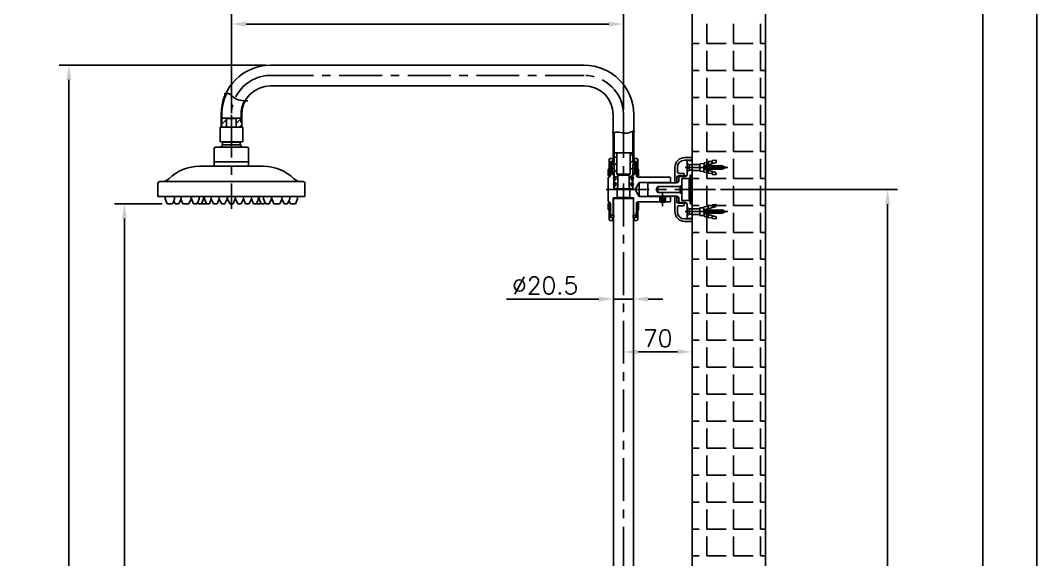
# Model space of a CAD drawing. Extents: x 39521 to 39941, y -9225 to -8631.
# Drawn here: x 39733.7 to 39941.1, y -8942 to -8832 of the extents above; entities that cross this region are included whole.
import ezdxf

# ---------------------------------------------------------------- set-up
doc = ezdxf.new("R2010")
doc.units = 0
doc.header["$LTSCALE"] = 7
doc.header["$MEASUREMENT"] = 0
doc.linetypes.add('CENTER', pattern=[2, 1.25, -0.25, 0.25, -0.25])
doc.layers.get('0').update_dxf_attribs({"color": 2, "linetype": 'CONTINUOUS'})
for name, color, linetype in [('00_COMPONENTS', 7, 'CONTINUOUS'), ('CL', 1, 'CENTER'), ('D', 2, 'CONTINUOUS'), ('DIM', 2, 'CONTINUOUS'), ('DWG', 7, 'CONTINUOUS'), ('HT', 3, 'CONTINUOUS')]:
    doc.layers.add(name, color=color, linetype=linetype)
doc.styles.add('GHS', font='ROMANS.shx', dxfattribs={"bigfont": 'GHS.shx'})

msp = doc.modelspace()

# ---------------------------------------------------------------- hatches: boundary and pattern name
h = msp.add_hatch()
h.set_pattern_fill('ANSI31', color=256, scale=2, angle=90, style=0)
h.set_pattern_definition([(135, (40851.21674, -8266.23343), (-0.176776695, -0.176776695), [])])
h.paths.add_polyline_path([(39854.58, -8861.02), (39854.58, -8860.82), (39854.2, -8860.82), (39854.2, -8861.02)])
h.paths.add_polyline_path([(39859.36, -8861.02), (39859.36, -8860.82), (39858.98, -8860.82), (39858.98, -8861.02)])

# ---------------------------------------------------------------- linework, layer by layer
at = {"color": 4}
msp.add_line((39930.1, -9211.28), (39930.1, -8662.28), dxfattribs=at)
for p, q in [((39858.16, -8859.73), (39858.69, -8859.2)), ((39854.9, -8861.71), (39854.55, -8861.36)), ((39854.87, -8860.19), (39855.4, -8859.66)), ((39854.9, -8861.57), (39855.4, -8861.07)), ((39858.16, -8861.14), (39858.69, -8860.61)), ((39859.1, -8861.67), (39858.79, -8861.36)), ((39859.35, -8861.36), (39859.38, -8861.34)), ((39854.12, -8861.95), (39854.12, -8863.72)), ((39854.9, -8862.42), (39854.49, -8862.01)), ((39854.9, -8863.13), (39854.49, -8862.72)), ((39854.9, -8862.99), (39855.4, -8862.49)), ((39857.94, -8864.19), (39858.66, -8863.47)), ((39858.16, -8862.56), (39858.66, -8862.06)), ((39859.07, -8862.35), (39858.66, -8861.94)), ((39859.07, -8863.05), (39858.66, -8862.64)), ((39859.44, -8861.95), (39859.44, -8863.72)), ((39859.44, -8862.25), (39859.44, -8863.1)), ((39854.12, -8863.72), (39853.95, -8863.92)), ((39855.22, -8864.08), (39855.62, -8863.68)), ((39855.22, -8865.5), (39855.62, -8865.1)), ((39857.94, -8865.6), (39858.34, -8865.2)), ((39858.37, -8865.17), (39858.66, -8864.88)), ((39859.44, -8863.72), (39859.6, -8863.92)), ((39854.12, -8869.32), (39853.95, -8869.13)), ((39854.12, -8871.1), (39854.12, -8869.32)), ((39859.44, -8869.32), (39859.6, -8869.13)), ((39859.44, -8871.1), (39859.44, -8869.32)), ((39864.18, -8867.92), (39864.18, -8868.92)), ((39865.38, -8867.92), (39865.38, -8868.92))]:
    msp.add_line(p, q)
at = {"color": 7, "linetype": 'Continuous'}
for p, q in [((39859.58, -8860.22), (39858.88, -8860.22)), ((39859.58, -8860.22), (39858.88, -8860.22)), ((39859.44, -8860.82), (39858.88, -8860.82)), ((39859.44, -8863.21), (39859.44, -8860.82)), ((39859.58, -8860.22), (39859.73, -8860.37)), ((39859.73, -8860.37), (39859.73, -8862.22)), ((39854.18, -8861.62), (39853.98, -8861.62)), ((39859.37, -8861.62), (39859.58, -8861.62)), ((39859.73, -8862.22), (39859.88, -8862.48)), ((39859.88, -8862.48), (39859.88, -8863.66)), ((39859.82, -8863.72), (39859.58, -8863.72)), ((39859.82, -8863.72), (39859.88, -8863.66)), ((39853.74, -8869.32), (39853.68, -8869.38)), ((39853.68, -8870.56), (39853.68, -8869.38)), ((39853.74, -8869.32), (39853.98, -8869.32)), ((39854.12, -8869.52), (39854.12, -8872.22)), ((39854.73, -8868.32), (39854.73, -8928.01)), ((39858.83, -8868.32), (39858.83, -8940.06)), ((39859.44, -8869.52), (39859.44, -8872.22)), ((39859.82, -8869.32), (39859.58, -8869.32)), ((39859.82, -8869.32), (39859.88, -8869.38)), ((39859.88, -8870.56), (39859.88, -8869.38)), ((39853.83, -8870.82), (39853.68, -8870.56)), ((39853.83, -8872.67), (39853.83, -8870.82)), ((39854.16, -8871.42), (39853.98, -8871.42)), ((39859.4, -8871.42), (39859.58, -8871.42)), ((39859.73, -8870.82), (39859.88, -8870.56)), ((39859.73, -8872.67), (39859.73, -8870.82)), ((39853.98, -8872.82), (39853.83, -8872.67)), ((39853.98, -8872.82), (39854.73, -8872.82)), ((39853.98, -8872.82), (39854.73, -8872.82)), ((39854.12, -8872.22), (39854.8, -8872.22)), ((39859.44, -8872.22), (39858.83, -8872.22)), ((39859.58, -8872.82), (39858.83, -8872.82)), ((39859.58, -8872.82), (39858.83, -8872.82)), ((39859.58, -8872.82), (39859.73, -8872.67)), ((39854.73, -8928.01), (39854.73, -9036.12)), ((39858.83, -8940.06), (39858.83, -9036.12))]:
    msp.add_line(p, q, dxfattribs=at)
at = {"color": 2, "linetype": 'Continuous'}
for p, q in [((39853.98, -8863.29), (39853.98, -8861.62)), ((39859.58, -8863.29), (39859.58, -8861.62)), ((39853.98, -8869.75), (39853.98, -8871.42)), ((39859.58, -8869.75), (39859.58, -8871.42))]:
    msp.add_line(p, q, dxfattribs=at)
at = {"layer": '00_COMPONENTS', "color": 7, "linetype": 'Continuous'}
msp.add_line((39858.83, -8868.32), (39854.73, -8868.32), dxfattribs=at)
at = {"layer": 'CL'}
for p, q in [((39784.78, -8843.26), (39848.78, -8843.26)), ((39776.78, -8851.26), (39776.78, -8870.45)), ((39856.78, -8851.28), (39856.78, -9051.84)), ((39869.38, -8862.02), (39878.08, -8862.02)), ((39853.28, -8866.52), (39875.58, -8866.52)), ((39869.38, -8871.02), (39878.08, -8871.02))]:
    msp.add_line(p, q, dxfattribs=at)
at = {"layer": 'CL', "ltscale": 0.5}
msp.add_line((39864.78, -8867.1), (39864.78, -8869.9), dxfattribs=at)
at = {"layer": 'CL'}
for centre, start, end in [((39784.78, -8851.26), 90, 180), ((39848.78, -8851.26), 0, 90)]:
    msp.add_arc(centre, 8, start, end, dxfattribs=at)
at = {"layer": 'D'}
for p, q in [((39776.78, -8850.26), (39776.78, -8830.77)), ((39856.78, -8850.28), (39856.78, -8830.77)), ((39853.78, -8832.77), (39779.78, -8832.77)), ((39783.78, -8841.16), (39741.61, -8841.16)), ((39743.61, -8844.16), (39743.61, -9168.54)), ((39872.38, -8861.41), (39870.78, -8861.41)), ((39872.38, -8861.25), (39873.22, -8861.21)), ((39872.38, -8861.41), (39872.38, -8861.25)), ((39872.38, -8861.41), (39872.38, -8862.61)), ((39875.51, -8861.06), (39873.21, -8861.67)), ((39873.22, -8861.21), (39873.21, -8862.02)), ((39873.22, -8861.05), (39874.05, -8861)), ((39873.22, -8861.21), (39873.22, -8861.05)), ((39874.05, -8860.83), (39874.89, -8860.78)), ((39874.05, -8861), (39874.05, -8860.83)), ((39874.05, -8861), (39874.05, -8861.44)), ((39874.89, -8860.6), (39875.62, -8860.56)), ((39874.89, -8860.78), (39874.89, -8860.6)), ((39874.89, -8860.78), (39874.89, -8861.22)), ((39875.73, -8860.66), (39875.73, -8860.77)), ((39872.38, -8862.61), (39870.78, -8862.61)), ((39872.38, -8862.61), (39872.37, -8862.77)), ((39872.37, -8862.77), (39873.21, -8862.82)), ((39873.18, -8861.7), (39873.49, -8862.47)), ((39873.21, -8861.7), (39876.91, -8861.7)), ((39873.21, -8862.82), (39873.21, -8862.02)), ((39873.21, -8862.34), (39876.91, -8862.34)), ((39875.5, -8862.99), (39873.21, -8862.36)), ((39873.21, -8862.82), (39873.21, -8862.99)), ((39873.21, -8862.99), (39874.05, -8863.03)), ((39873.49, -8861.57), (39873.85, -8862.47)), ((39873.85, -8861.57), (39874.22, -8862.47)), ((39874.05, -8863.03), (39874.05, -8862.59)), ((39874.05, -8863.03), (39874.05, -8863.21)), ((39874.05, -8863.21), (39874.89, -8863.26)), ((39874.22, -8861.57), (39874.58, -8862.47)), ((39874.58, -8861.57), (39874.94, -8862.47)), ((39874.89, -8863.26), (39874.89, -8862.82)), ((39874.89, -8863.26), (39874.89, -8863.44)), ((39874.89, -8863.44), (39875.62, -8863.48)), ((39874.94, -8861.57), (39875.3, -8862.47)), ((39875.3, -8861.57), (39875.66, -8862.47)), ((39875.66, -8861.57), (39876.03, -8862.47)), ((39875.72, -8863.38), (39875.72, -8863.28)), ((39876.03, -8861.57), (39876.39, -8862.47)), ((39876.39, -8861.57), (39876.75, -8862.47)), ((39876.75, -8861.57), (39877.11, -8862.47)), ((39877.68, -8862.02), (39876.91, -8861.7)), ((39877.68, -8862.02), (39876.91, -8862.34)), ((39867.68, -8863.86), (39868.08, -8863.72)), ((39868.08, -8863.72), (39869.12, -8863.72)), ((39869.38, -8863.86), (39869.62, -8863.72)), ((39876.58, -8866.52), (39912.69, -8866.52)), ((39762.68, -8869.45), (39752.95, -8869.45)), ((39864.6, -8868.4), (39864.43, -8869.1)), ((39864.43, -8868.4), (39864.6, -8869.1)), ((39864.6, -8868.4), (39864.78, -8868.75)), ((39864.6, -8869.1), (39864.78, -8868.75)), ((39864.95, -8868.4), (39864.78, -8868.75)), ((39864.95, -8869.1), (39864.78, -8868.75)), ((39865.12, -8868.4), (39864.95, -8869.1)), ((39864.95, -8868.4), (39865.12, -8869.1)), ((39867.68, -8869.18), (39868.08, -8869.32)), ((39868.08, -8869.32), (39869.12, -8869.32)), ((39869.38, -8869.18), (39869.62, -8869.33)), ((39874.05, -8869.84), (39874.89, -8869.79)), ((39874.05, -8870.01), (39874.05, -8869.84)), ((39874.89, -8869.61), (39875.62, -8869.57)), ((39874.89, -8869.79), (39874.89, -8869.61)), ((39874.89, -8869.79), (39874.89, -8870.23)), ((39875.72, -8869.67), (39875.72, -8869.77)), ((39910.69, -8869.52), (39910.69, -9083.52)), ((39872.38, -8870.43), (39870.78, -8870.43)), ((39872.38, -8871.63), (39870.78, -8871.63)), ((39872.37, -8870.27), (39873.21, -8870.22)), ((39872.38, -8870.43), (39872.37, -8870.27)), ((39872.38, -8871.63), (39872.38, -8870.43)), ((39872.38, -8871.63), (39872.38, -8871.79)), ((39872.38, -8871.79), (39873.22, -8871.84)), ((39873.18, -8871.35), (39873.49, -8870.58)), ((39873.21, -8870.06), (39874.05, -8870.01)), ((39875.5, -8870.06), (39873.21, -8870.68)), ((39873.21, -8870.22), (39873.21, -8870.06)), ((39873.21, -8870.22), (39873.21, -8871.03)), ((39873.21, -8870.71), (39876.91, -8870.7)), ((39873.22, -8871.84), (39873.21, -8871.03)), ((39873.21, -8871.35), (39876.91, -8871.34)), ((39875.51, -8871.99), (39873.21, -8871.38)), ((39873.22, -8871.84), (39873.22, -8872)), ((39873.49, -8871.48), (39873.85, -8870.58)), ((39873.85, -8871.48), (39874.22, -8870.58)), ((39874.05, -8870.01), (39874.05, -8870.45)), ((39874.05, -8872.04), (39874.05, -8871.6)), ((39874.22, -8871.48), (39874.58, -8870.58)), ((39874.58, -8871.48), (39874.94, -8870.58)), ((39874.89, -8872.26), (39874.89, -8871.83)), ((39874.94, -8871.48), (39875.3, -8870.57)), ((39875.3, -8871.47), (39875.66, -8870.57)), ((39875.66, -8871.47), (39876.03, -8870.57)), ((39876.03, -8871.47), (39876.39, -8870.57)), ((39876.39, -8871.47), (39876.75, -8870.57)), ((39876.75, -8871.47), (39877.11, -8870.57)), ((39877.68, -8871.02), (39876.91, -8870.7)), ((39877.68, -8871.02), (39876.91, -8871.34)), ((39754.95, -8872.45), (39754.95, -9168.54)), ((39873.22, -8872), (39874.05, -8872.04)), ((39874.05, -8872.04), (39874.05, -8872.22)), ((39874.05, -8872.22), (39874.89, -8872.26)), ((39874.89, -8872.26), (39874.89, -8872.44)), ((39874.89, -8872.44), (39875.62, -8872.48)), ((39875.73, -8872.38), (39875.73, -8872.28)), ((39854.73, -8889.2), (39854.73, -8887.85)), ((39858.83, -8889.04), (39858.83, -8887.85)), ((39851.73, -8888.85), (39832.89, -8888.85)), ((39858.83, -8888.85), (39854.73, -8888.85)), ((39861.83, -8888.85), (39864.83, -8888.85)), ((39870.78, -8898.88), (39870.78, -8898.63)), ((39859.78, -8899.63), (39867.78, -8899.63))]:
    msp.add_line(p, q, dxfattribs=at)
at = {"layer": 'D', "color": 2}
for p, q in [((39853.98, -8861.62), (39854.12, -8861.32)), ((39859.58, -8861.62), (39859.44, -8861.32)), ((39853.98, -8871.42), (39854.12, -8871.72)), ((39859.58, -8871.42), (39859.44, -8871.72))]:
    msp.add_line(p, q, dxfattribs=at)
at = {"layer": 'D', "color": 0}
for p, q in [((39854.6, -8860.82), (39854.6, -8860.22)), ((39858.96, -8860.82), (39858.96, -8860.22)), ((39859.98, -8865.12), (39859.98, -8867.54)), ((39859.98, -8867.92), (39859.98, -8865.5)), ((39866.38, -8864.22), (39866.38, -8865.14)), ((39866.38, -8867.9), (39866.38, -8868.82)), ((39854.6, -8872.22), (39854.6, -8872.82)), ((39858.96, -8872.22), (39858.96, -8872.82))]:
    msp.add_line(p, q, dxfattribs=at)
at = {"layer": 'D', "ltscale": 3}
for p, q in [((39868.14, -8863.86), (39869.38, -8863.86)), ((39868.14, -8869.18), (39869.38, -8869.18))]:
    msp.add_line(p, q, dxfattribs=at)
at = {"layer": 'D'}
msp.add_lwpolyline([(39521.1, -8631.28), (39941.1, -8631.28), (39941.1, -9225.28), (39521.1, -9225.28)], close=True, dxfattribs=at)
for centre, radius, start, end in [((39875.43, -8860.77), 0.3, 284.9971, 359.8767), ((39875.63, -8860.66), 0.1, 359.8767, 93.1016), ((39875.42, -8863.28), 0.3, 359.8767, 74.7563), ((39875.62, -8863.38), 0.1, 266.6517, 359.8767), ((39875.42, -8869.77), 0.3, 285.2437, 0.1233), ((39875.62, -8869.67), 0.1, 0.1233, 93.3483), ((39875.43, -8872.28), 0.3, 0.1233, 75.0029), ((39875.63, -8872.38), 0.1, 266.8984, 0.1233)]:
    msp.add_arc(centre, radius, start, end, dxfattribs=at)
at = {"layer": 'D', "color": 0}
msp.add_arc((39866.18, -8868.82), 0.2, 270, 0, dxfattribs=at)
at = {"layer": 'D'}
for points in [[(39779.78, -8832.27), (39779.78, -8833.27), (39776.78, -8832.77)], [(39853.78, -8832.27), (39853.78, -8833.27), (39856.78, -8832.77)], [(39743.11, -8844.16), (39744.11, -8844.16), (39743.61, -8841.16)], [(39910.19, -8869.52), (39911.19, -8869.52), (39910.69, -8866.52)], [(39754.45, -8872.45), (39755.45, -8872.45), (39754.95, -8869.45)], [(39851.73, -8888.35), (39851.73, -8889.35), (39854.73, -8888.85)], [(39861.83, -8888.35), (39861.83, -8889.35), (39858.83, -8888.85)], [(39859.78, -8899.13), (39859.78, -8900.13), (39856.78, -8899.63)], [(39867.78, -8899.13), (39867.78, -8900.13), (39870.78, -8899.63)]]:
    msp.add_solid(points, dxfattribs=at)
at = {"layer": 'DIM', "color": 6, "lineweight": -3, "ltscale": 2}
msp.add_line((39859.57, -8861.62), (39859.57, -8861.62), dxfattribs=at)
at = {"layer": 'DIM', "lineweight": -3, "ltscale": 2}
for p, q in [((39859.57, -8861.62), (39859.57, -8861.62)), ((39853.99, -8871.42), (39853.98, -8871.43)), ((39859.57, -8871.42), (39859.57, -8871.43))]:
    msp.add_line(p, q, dxfattribs=at)
at = {"layer": 'DWG', "ltscale": 10}
for p, q in [((39784.78, -8841.16), (39848.78, -8841.16)), ((39784.78, -8845.36), (39848.78, -8845.36)), ((39774.68, -8852.76), (39774.68, -8851.26)), ((39774.83, -8852.76), (39774.68, -8852.76)), ((39774.68, -8852.76), (39774.68, -8853.78)), ((39774.82, -8852.76), (39774.82, -8851.26)), ((39774.83, -8851.96), (39774.83, -8852.76)), ((39778.73, -8851.96), (39774.83, -8851.96)), ((39775.68, -8851.96), (39775.78, -8852.06)), ((39775.78, -8852.06), (39777.78, -8852.06)), ((39775.78, -8852.06), (39775.78, -8853.78)), ((39777.88, -8851.96), (39777.78, -8852.06)), ((39777.78, -8852.06), (39777.78, -8853.78)), ((39778.73, -8851.96), (39778.73, -8852.76)), ((39778.73, -8852.76), (39778.88, -8852.76)), ((39778.74, -8851.26), (39778.74, -8852.76)), ((39778.88, -8851.26), (39778.88, -8852.76)), ((39778.88, -8852.76), (39778.88, -8853.78)), ((39854.68, -8851.27), (39854.68, -8861.02)), ((39858.88, -8851.28), (39858.88, -8861.02)), ((39776.78, -8853.78), (39774.47, -8853.78)), ((39774.47, -8856.77), (39774.47, -8853.78)), ((39776.78, -8853.78), (39774.48, -8853.78)), ((39774.91, -8853.76), (39774.68, -8853.76)), ((39774.91, -8853.78), (39776.78, -8853.78)), ((39779.09, -8853.78), (39776.78, -8853.78)), ((39776.78, -8853.78), (39779.08, -8853.78)), ((39778.65, -8853.76), (39778.88, -8853.76)), ((39779.09, -8856.77), (39779.09, -8853.78)), ((39854.86, -8854.88), (39854.86, -8861.02)), ((39858.7, -8854.66), (39858.7, -8861.02)), ((39774.47, -8856.77), (39776.78, -8856.77)), ((39774.97, -8856.88), (39774.47, -8856.77)), ((39774.97, -8856.88), (39776.78, -8856.88)), ((39774.97, -8857.39), (39774.97, -8856.88)), ((39774.97, -8857.39), (39776.78, -8857.39)), ((39779.09, -8856.77), (39776.78, -8856.77)), ((39778.59, -8856.88), (39776.78, -8856.88)), ((39778.59, -8857.39), (39776.78, -8857.39)), ((39778.59, -8856.88), (39779.09, -8856.77)), ((39778.59, -8857.39), (39778.59, -8856.88)), ((39773.28, -8858.15), (39773.28, -8861.79)), ((39779.98, -8857.85), (39773.58, -8857.85)), ((39780.28, -8858.15), (39780.28, -8861.79)), ((39854.87, -8859.02), (39858.69, -8859.02)), ((39854.87, -8859.02), (39854.87, -8861.02)), ((39858.69, -8859.02), (39858.69, -8861.02)), ((39773.28, -8860.85), (39780.28, -8860.85)), ((39854.18, -8861.02), (39854.87, -8861.02)), ((39859.38, -8861.02), (39858.69, -8861.02)), ((39858.98, -8861.02), (39858.98, -8860.82)), ((39859.36, -8861.02), (39859.36, -8860.82)), ((39783.27, -8861.79), (39770.28, -8861.79)), ((39761.78, -8865.29), (39761.78, -8867.95)), ((39791.38, -8864.89), (39762.18, -8864.89)), ((39791.78, -8865.29), (39791.78, -8867.95)), ((39761.78, -8867.95), (39791.78, -8867.95)), ((39763.28, -8867.95), (39763.28, -8868.45)), ((39763.28, -8868.45), (39763.68, -8869.45)), ((39764.75, -8869.45), (39763.68, -8869.45)), ((39765.04, -8868.8), (39764.75, -8869.45)), ((39765.19, -8868.45), (39765.04, -8868.8)), ((39765.04, -8868.8), (39765.34, -8869.45)), ((39765.19, -8867.95), (39765.19, -8868.45)), ((39766.04, -8869.45), (39765.34, -8869.45)), ((39766.5, -8868.45), (39766.04, -8869.45)), ((39766.49, -8868.48), (39766.88, -8869.45)), ((39766.5, -8867.95), (39766.5, -8868.45)), ((39768.1, -8869.45), (39766.88, -8869.45)), ((39768.55, -8868.45), (39768.1, -8869.45)), ((39768.55, -8867.95), (39768.55, -8868.45)), ((39768.63, -8867.95), (39768.63, -8868.45)), ((39768.63, -8868.45), (39769.08, -8869.45)), ((39769.76, -8869.45), (39769.08, -8869.45)), ((39769.93, -8869.09), (39769.76, -8869.45)), ((39770.22, -8868.45), (39769.93, -8869.09)), ((39769.93, -8869.09), (39770.08, -8869.45)), ((39770.68, -8869.45), (39770.08, -8869.45)), ((39770.22, -8867.95), (39770.22, -8868.45)), ((39771.08, -8868.45), (39770.68, -8869.45)), ((39770.77, -8869.21), (39770.89, -8869.45)), ((39771.58, -8869.45), (39770.89, -8869.45)), ((39771.08, -8867.95), (39771.08, -8868.45)), ((39771.28, -8867.95), (39771.28, -8868.45)), ((39771.28, -8868.45), (39771.68, -8869.45)), ((39771.63, -8869.34), (39771.58, -8869.45)), ((39772.28, -8869.45), (39771.68, -8869.45)), ((39772.68, -8868.45), (39772.28, -8869.45)), ((39772.68, -8867.95), (39772.68, -8868.45)), ((39772.68, -8867.95), (39772.68, -8868.45)), ((39772.68, -8868.45), (39773.13, -8869.45)), ((39773.88, -8869.45), (39773.13, -8869.45)), ((39774.28, -8868.45), (39773.88, -8869.45)), ((39774.28, -8867.95), (39774.28, -8868.45)), ((39774.31, -8867.95), (39774.31, -8868.45)), ((39774.31, -8868.45), (39774.77, -8869.45)), ((39775.45, -8869.45), (39774.77, -8869.45)), ((39775.91, -8868.45), (39775.45, -8869.45)), ((39775.91, -8867.95), (39775.91, -8868.45)), ((39775.97, -8867.95), (39775.97, -8868.45)), ((39775.97, -8868.45), (39776.43, -8869.45)), ((39777.12, -8869.45), (39776.43, -8869.45)), ((39777.58, -8868.45), (39777.12, -8869.45)), ((39777.58, -8867.95), (39777.58, -8868.45)), ((39777.65, -8867.95), (39777.65, -8868.45)), ((39777.65, -8868.45), (39778.1, -8869.45)), ((39778.78, -8869.45), (39778.1, -8869.45)), ((39779.24, -8868.45), (39778.78, -8869.45)), ((39779.24, -8867.95), (39779.24, -8868.45)), ((39779.28, -8867.95), (39779.28, -8868.45)), ((39779.28, -8868.45), (39779.68, -8869.45)), ((39780.42, -8869.45), (39779.68, -8869.45)), ((39780.87, -8868.45), (39780.42, -8869.45)), ((39780.87, -8867.95), (39780.87, -8868.45)), ((39780.88, -8867.95), (39780.88, -8868.45)), ((39780.88, -8868.45), (39781.28, -8869.45)), ((39781.88, -8869.45), (39781.28, -8869.45)), ((39782.28, -8868.45), (39781.88, -8869.45)), ((39781.92, -8869.34), (39781.97, -8869.45)), ((39782.67, -8869.45), (39781.97, -8869.45)), ((39782.28, -8867.95), (39782.28, -8868.45)), ((39782.48, -8867.95), (39782.48, -8868.45)), ((39782.48, -8868.45), (39782.88, -8869.45)), ((39782.78, -8869.21), (39782.67, -8869.45)), ((39783.48, -8869.45), (39782.88, -8869.45)), ((39783.33, -8867.95), (39783.33, -8868.45)), ((39783.33, -8868.45), (39783.62, -8869.09)), ((39783.62, -8869.09), (39783.48, -8869.45)), ((39783.62, -8869.09), (39783.79, -8869.45)), ((39784.47, -8869.45), (39783.79, -8869.45)), ((39784.93, -8868.45), (39784.47, -8869.45)), ((39784.93, -8867.95), (39784.93, -8868.45)), ((39785, -8867.95), (39785, -8868.45)), ((39785, -8868.45), (39785.46, -8869.45)), ((39786.68, -8869.45), (39785.46, -8869.45)), ((39787.07, -8868.48), (39786.68, -8869.45)), ((39787.05, -8867.95), (39787.05, -8868.45)), ((39787.05, -8868.45), (39787.52, -8869.45)), ((39788.21, -8869.45), (39787.52, -8869.45)), ((39788.67, -8868.45), (39788.21, -8869.45)), ((39788.51, -8868.8), (39788.81, -8869.45)), ((39788.67, -8867.95), (39788.67, -8868.45)), ((39789.88, -8869.45), (39788.81, -8869.45)), ((39790.28, -8868.45), (39789.88, -8869.45)), ((39790.28, -8867.95), (39790.28, -8868.45))]:
    msp.add_line(p, q, dxfattribs=at)
at = {"layer": 'DWG', "color": 2, "ltscale": 5}
for p, q in [((39775.15, -8848.71), (39775.03, -8848.6)), ((39775.31, -8848.16), (39775.2, -8848.05)), ((39775.5, -8847.64), (39775.39, -8847.54)), ((39775.71, -8847.15), (39775.6, -8847.04)), ((39779.44, -8848.75), (39779.33, -8848.65)), ((39774.82, -8851.21), (39774.68, -8851.07)), ((39774.84, -8850.53), (39774.71, -8850.4)), ((39774.91, -8849.89), (39774.79, -8849.76)), ((39775.02, -8849.28), (39774.9, -8849.17)), ((39778.88, -8851.02), (39778.75, -8850.89)), ((39778.94, -8850.38), (39778.82, -8850.26)), ((39779.06, -8849.8), (39778.95, -8849.68)), ((39779.23, -8849.25), (39779.12, -8849.15)), ((39774.82, -8851.91), (39774.68, -8851.77)), ((39774.68, -8853.32), (39775.78, -8852.22)), ((39774.82, -8852.62), (39774.68, -8852.48)), ((39777.78, -8853.04), (39778.73, -8852.09)), ((39778.88, -8851.73), (39778.74, -8851.59)), ((39778.88, -8852.44), (39778.74, -8852.3)), ((39774.91, -8853.76), (39774.68, -8853.33)), ((39774.91, -8853.76), (39774.91, -8853.78)), ((39775.62, -8853.78), (39775.78, -8853.63)), ((39778.45, -8853.78), (39778.84, -8853.39)), ((39778.65, -8853.76), (39778.88, -8853.33)), ((39778.65, -8853.76), (39778.65, -8853.78)), ((39858.88, -8855.35), (39858.7, -8855.17)), ((39854.86, -8855.55), (39854.68, -8855.37)), ((39854.86, -8856.26), (39854.68, -8856.08)), ((39854.86, -8856.97), (39854.68, -8856.79)), ((39858.88, -8856.06), (39858.7, -8855.88)), ((39858.88, -8856.76), (39858.7, -8856.58)), ((39858.88, -8857.47), (39858.7, -8857.29)), ((39854.86, -8857.67), (39854.68, -8857.49)), ((39854.86, -8858.38), (39854.68, -8858.2)), ((39854.86, -8859.09), (39854.68, -8858.91)), ((39858.88, -8858.18), (39858.7, -8858)), ((39858.88, -8858.89), (39858.7, -8858.71)), ((39858.88, -8859.59), (39858.7, -8859.41)), ((39854.86, -8859.8), (39854.68, -8859.62)), ((39854.86, -8860.5), (39854.68, -8860.32)), ((39858.88, -8860.3), (39858.7, -8860.12)), ((39858.88, -8861.01), (39858.7, -8860.83))]:
    msp.add_line(p, q, dxfattribs=at)
at = {"layer": 'DWG'}
for p, q in [((39855.4, -8859.02), (39855.4, -8863.36)), ((39858.16, -8859.02), (39858.16, -8863.36)), ((39853.98, -8860.22), (39853.83, -8860.37)), ((39853.98, -8860.22), (39853.83, -8860.37)), ((39853.83, -8860.37), (39853.83, -8862.22)), ((39853.83, -8860.37), (39853.83, -8862.22)), ((39853.98, -8860.22), (39854.68, -8860.22)), ((39853.98, -8860.22), (39854.68, -8860.22)), ((39853.98, -8860.22), (39854.68, -8860.22)), ((39853.98, -8860.22), (39854.68, -8860.22)), ((39854.12, -8863.21), (39854.12, -8860.82)), ((39854.12, -8860.82), (39854.68, -8860.82)), ((39854.12, -8860.82), (39854.68, -8860.82)), ((39854.18, -8860.82), (39854.68, -8860.82)), ((39854.18, -8861.02), (39854.18, -8861.36)), ((39854.9, -8861.36), (39854.18, -8861.36)), ((39854.18, -8861.6), (39854.18, -8861.42)), ((39854.2, -8861.02), (39854.2, -8860.82)), ((39854.2, -8861.02), (39854.2, -8860.82)), ((39854.58, -8861.02), (39854.58, -8860.82)), ((39854.58, -8861.02), (39854.58, -8860.82)), ((39854.9, -8861.36), (39854.9, -8863.9)), ((39854.9, -8861.42), (39854.9, -8863.3)), ((39858.66, -8861.36), (39858.66, -8863.9)), ((39858.66, -8861.36), (39859.38, -8861.36)), ((39858.66, -8861.42), (39858.66, -8863.3)), ((39858.88, -8860.82), (39859.38, -8860.82)), ((39859.38, -8861.02), (39859.38, -8861.36)), ((39859.38, -8861.6), (39859.38, -8861.42)), ((39869.28, -8860.02), (39870.68, -8860.02)), ((39869.28, -8860.52), (39870.58, -8860.52)), ((39869.78, -8860.72), (39869.88, -8860.62)), ((39869.78, -8863.52), (39869.78, -8860.72)), ((39870.18, -8861.48), (39869.78, -8861.08)), ((39869.88, -8860.62), (39870.78, -8860.62)), ((39870.18, -8861.48), (39870.78, -8861.48)), ((39870.18, -8861.48), (39870.78, -8861.48)), ((39870.18, -8862.56), (39870.18, -8861.48)), ((39870.18, -8861.48), (39870.18, -8862.56)), ((39870.78, -8860.42), (39870.78, -8860.12)), ((39870.78, -8862.42), (39870.78, -8860.12)), ((39870.78, -8866.52), (39870.78, -8860.62)), ((39853.83, -8862.22), (39853.68, -8862.48)), ((39853.83, -8862.22), (39853.68, -8862.48)), ((39853.68, -8862.48), (39853.68, -8863.66)), ((39853.68, -8862.48), (39853.68, -8863.66)), ((39853.93, -8863.32), (39854.12, -8863.21)), ((39853.93, -8863.32), (39854.12, -8863.21)), ((39853.93, -8863.66), (39853.93, -8863.32)), ((39853.93, -8863.32), (39853.98, -8863.32)), ((39853.93, -8863.66), (39853.93, -8863.32)), ((39853.93, -8863.32), (39853.98, -8863.32)), ((39854.18, -8861.62), (39853.98, -8861.62)), ((39854.16, -8861.92), (39853.98, -8862.03)), ((39853.98, -8863.82), (39853.98, -8862.03)), ((39854.16, -8861.72), (39854.22, -8861.66)), ((39854.16, -8861.72), (39854.16, -8861.92)), ((39854.48, -8861.76), (39854.38, -8861.66)), ((39854.49, -8861.76), (39854.48, -8861.76)), ((39854.48, -8861.76), (39854.48, -8863.4)), ((39854.54, -8863.46), (39854.48, -8863.4)), ((39854.49, -8861.72), (39854.49, -8863.19)), ((39854.59, -8863.36), (39854.49, -8863.19)), ((39854.54, -8863.46), (39854.9, -8863.46)), ((39854.84, -8863.66), (39854.64, -8863.46)), ((39858.16, -8863.36), (39855.4, -8863.36)), ((39855.4, -8863.36), (39855.62, -8863.58)), ((39855.62, -8863.58), (39857.94, -8863.58)), ((39855.62, -8863.58), (39855.62, -8865.96)), ((39858.16, -8863.36), (39857.94, -8863.58)), ((39857.94, -8863.58), (39857.94, -8865.96)), ((39858.66, -8863.46), (39859.02, -8863.46)), ((39858.72, -8863.66), (39858.92, -8863.46)), ((39858.97, -8863.36), (39859.07, -8863.19)), ((39859.02, -8863.46), (39859.08, -8863.4)), ((39859.07, -8861.72), (39859.07, -8863.19)), ((39859.08, -8861.76), (39859.07, -8861.76)), ((39859.08, -8861.76), (39859.18, -8861.66)), ((39859.08, -8861.76), (39859.08, -8863.4)), ((39859.13, -8861.66), (39859.34, -8861.66)), ((39859.4, -8861.72), (39859.34, -8861.66)), ((39859.4, -8861.72), (39859.4, -8861.92)), ((39859.4, -8861.92), (39859.58, -8862.03)), ((39859.63, -8863.32), (39859.44, -8863.21)), ((39859.58, -8863.82), (39859.58, -8862.03)), ((39859.63, -8863.32), (39859.58, -8863.32)), ((39859.63, -8863.66), (39859.63, -8863.32)), ((39867.28, -8862.02), (39867.28, -8865.14)), ((39867.78, -8862.82), (39867.78, -8862.02)), ((39868.18, -8863.22), (39868.98, -8863.22)), ((39869.18, -8863.72), (39869.18, -8863.42)), ((39870.18, -8862.56), (39869.78, -8862.96)), ((39870.18, -8862.56), (39870.78, -8862.56)), ((39870.18, -8862.56), (39870.78, -8862.56)), ((39870.78, -8863.52), (39870.68, -8863.62)), ((39870.78, -8866.52), (39870.78, -8862.42)), ((39870.78, -8866.52), (39870.78, -8862.42)), ((39870.78, -8866.52), (39870.78, -8862.42)), ((39870.78, -8866.52), (39870.78, -8862.42)), ((39870.78, -8866.52), (39870.78, -8862.42)), ((39870.78, -8866.52), (39870.78, -8862.42)), ((39853.74, -8863.72), (39853.68, -8863.66)), ((39853.74, -8863.72), (39853.68, -8863.66)), ((39853.68, -8864.08), (39853.68, -8868.96)), ((39853.74, -8863.72), (39853.98, -8863.72)), ((39853.74, -8863.72), (39853.98, -8863.72)), ((39853.78, -8864.02), (39853.74, -8864.02)), ((39853.87, -8863.72), (39853.93, -8863.66)), ((39853.87, -8863.72), (39853.93, -8863.66)), ((39853.93, -8863.66), (39853.98, -8863.66)), ((39853.93, -8863.66), (39853.98, -8863.66)), ((39854.12, -8863.72), (39853.98, -8863.72)), ((39854.12, -8863.72), (39853.98, -8863.72)), ((39854.84, -8863.66), (39854.84, -8866.36)), ((39854.84, -8863.66), (39854.9, -8863.66)), ((39854.96, -8863.96), (39854.9, -8863.9)), ((39854.96, -8864.56), (39854.9, -8864.62)), ((39854.9, -8864.62), (39854.9, -8865.1)), ((39854.96, -8865.16), (39854.9, -8865.1)), ((39855.22, -8864.02), (39855.22, -8864.5)), ((39855.22, -8865.22), (39855.22, -8865.7)), ((39858.34, -8864.02), (39858.34, -8864.5)), ((39858.34, -8865.22), (39858.34, -8865.7)), ((39858.6, -8863.96), (39858.66, -8863.9)), ((39858.6, -8864.56), (39858.66, -8864.62)), ((39858.6, -8865.16), (39858.66, -8865.1)), ((39858.66, -8863.66), (39858.72, -8863.66)), ((39858.66, -8864.62), (39858.66, -8865.1)), ((39858.72, -8863.66), (39858.72, -8866.36)), ((39859.98, -8865.12), (39859.17, -8866.52)), ((39859.44, -8863.72), (39859.58, -8863.72)), ((39859.63, -8863.66), (39859.58, -8863.66)), ((39859.69, -8863.72), (39859.63, -8863.66)), ((39859.78, -8864.02), (39866.18, -8864.02)), ((39859.98, -8865.12), (39866.22, -8865.12)), ((39861.78, -8865.34), (39861.78, -8866.52)), ((39861.98, -8865.14), (39867.68, -8865.14)), ((39866.22, -8865.12), (39866.38, -8864.96)), ((39866.22, -8865.12), (39866.22, -8865.14)), ((39867.58, -8865.12), (39867.38, -8865.12)), ((39867.68, -8863.86), (39867.68, -8865.14)), ((39867.68, -8863.86), (39867.68, -8865.06)), ((39868.08, -8863.72), (39868.08, -8864.74)), ((39868.08, -8863.92), (39868.28, -8863.72)), ((39868.08, -8864.74), (39868.08, -8863.92)), ((39868.28, -8863.72), (39869.58, -8863.72)), ((39868.68, -8864.26), (39868.68, -8866.52)), ((39868.98, -8863.86), (39869.18, -8863.66)), ((39869.38, -8863.86), (39869.38, -8863.72)), ((39870.18, -8864.26), (39870.18, -8868.78)), ((39870.38, -8863.62), (39870.68, -8863.62)), ((39870.38, -8866.52), (39870.38, -8863.62)), ((39870.68, -8866.52), (39870.68, -8863.62)), ((39854.94, -8866.46), (39854.84, -8866.36)), ((39854.96, -8865.76), (39854.9, -8865.82)), ((39854.9, -8865.82), (39854.9, -8866.26)), ((39855, -8866.36), (39854.9, -8866.26)), ((39858.62, -8866.46), (39854.94, -8866.46)), ((39858.56, -8866.36), (39855, -8866.36)), ((39855.48, -8868.12), (39855.48, -8866.46)), ((39855.48, -8868.12), (39855.48, -8866.82)), ((39858.08, -8868.12), (39858.08, -8866.46)), ((39858.08, -8868.12), (39858.08, -8866.82)), ((39858.66, -8866.26), (39858.56, -8866.36)), ((39858.6, -8865.76), (39858.66, -8865.82)), ((39858.62, -8866.46), (39858.72, -8866.36)), ((39858.66, -8865.82), (39858.66, -8866.26)), ((39859.98, -8867.92), (39859.17, -8866.52)), ((39861.78, -8867.7), (39861.78, -8866.52)), ((39863.78, -8865.92), (39863.43, -8866.52)), ((39863.78, -8867.12), (39863.43, -8866.52)), ((39863.78, -8865.92), (39863.78, -8867.12)), ((39868.38, -8867.12), (39868.38, -8865.92)), ((39868.68, -8868.78), (39868.68, -8866.52)), ((39870.38, -8866.52), (39870.38, -8869.42)), ((39870.68, -8866.52), (39870.68, -8869.42)), ((39870.78, -8866.52), (39870.78, -8870.62)), ((39870.78, -8866.52), (39870.78, -8870.62)), ((39870.78, -8866.52), (39870.78, -8870.62)), ((39870.78, -8866.52), (39870.78, -8870.62)), ((39870.78, -8866.52), (39870.78, -8870.62)), ((39870.78, -8866.52), (39870.78, -8870.62)), ((39870.78, -8866.52), (39870.78, -8872.42)), ((39853.78, -8869.02), (39853.74, -8869.02)), ((39853.87, -8869.32), (39853.93, -8869.38)), ((39853.93, -8869.38), (39853.98, -8869.38)), ((39853.93, -8869.38), (39853.93, -8869.72)), ((39853.93, -8869.72), (39853.98, -8869.72)), ((39853.93, -8869.72), (39854.12, -8869.83)), ((39853.98, -8869.22), (39853.98, -8871.02)), ((39854.12, -8869.32), (39853.98, -8869.32)), ((39854.71, -8868.22), (39858.85, -8868.22)), ((39854.71, -8868.22), (39858.85, -8868.22)), ((39854.71, -8868.22), (39858.85, -8868.22)), ((39854.71, -8871.22), (39854.71, -8868.22)), ((39854.71, -8871.52), (39854.71, -8868.22)), ((39854.96, -8868.22), (39856.14, -8868.22)), ((39855.38, -8868.22), (39855.48, -8868.12)), ((39855.38, -8868.22), (39855.48, -8868.12)), ((39855.48, -8868.12), (39858.08, -8868.12)), ((39855.48, -8868.12), (39858.08, -8868.12)), ((39856.14, -8868.22), (39858.6, -8868.22)), ((39858.62, -8868.22), (39857.9, -8868.22)), ((39858.18, -8868.22), (39858.08, -8868.12)), ((39858.18, -8868.22), (39858.08, -8868.12)), ((39858.85, -8871.22), (39858.85, -8868.22)), ((39858.85, -8871.52), (39858.85, -8868.22)), ((39859.44, -8869.32), (39859.58, -8869.32)), ((39859.63, -8869.72), (39859.44, -8869.83)), ((39859.58, -8869.22), (39859.58, -8871.02)), ((39859.63, -8869.38), (39859.58, -8869.38)), ((39859.63, -8869.72), (39859.58, -8869.72)), ((39859.69, -8869.32), (39859.63, -8869.38)), ((39859.63, -8869.38), (39859.63, -8869.72)), ((39859.78, -8869.02), (39864.21, -8869.02)), ((39859.98, -8867.92), (39864.46, -8867.92)), ((39861.98, -8867.9), (39867.68, -8867.9)), ((39864.08, -8869.02), (39864.28, -8868.82)), ((39864.48, -8867.9), (39864.18, -8868.2)), ((39864.18, -8869), (39864.18, -8868.2)), ((39864.18, -8869), (39864.35, -8869.1)), ((39864.28, -8867.92), (39864.28, -8868.82)), ((39864.35, -8869.1), (39864.78, -8869.1)), ((39864.78, -8868.2), (39864.43, -8868.4)), ((39864.43, -8869.1), (39864.43, -8868.4)), ((39864.43, -8868.4), (39864.78, -8868.4)), ((39864.48, -8867.9), (39865.08, -8867.9)), ((39864.48, -8867.9), (39864.78, -8867.9)), ((39864.6, -8869.1), (39864.6, -8868.4)), ((39865.08, -8867.9), (39864.78, -8867.9)), ((39864.78, -8868.2), (39865.12, -8868.4)), ((39865.12, -8868.4), (39864.78, -8868.4)), ((39865.2, -8869.1), (39864.78, -8869.1)), ((39864.95, -8869.1), (39864.95, -8868.4)), ((39865.08, -8867.9), (39865.38, -8868.2)), ((39865.1, -8867.92), (39866.22, -8867.92)), ((39865.12, -8869.1), (39865.12, -8868.4)), ((39865.38, -8869), (39865.2, -8869.1)), ((39865.28, -8867.92), (39865.28, -8868.82)), ((39865.48, -8869.02), (39865.28, -8868.82)), ((39865.34, -8869.02), (39866.18, -8869.02)), ((39865.38, -8869), (39865.38, -8868.2)), ((39866.22, -8867.9), (39866.22, -8867.92)), ((39866.22, -8867.92), (39866.38, -8868.08)), ((39867.28, -8871.02), (39867.28, -8867.9)), ((39867.58, -8867.92), (39867.38, -8867.92)), ((39867.68, -8869.18), (39867.68, -8867.9)), ((39867.68, -8869.18), (39867.68, -8867.98)), ((39868.08, -8869.32), (39868.08, -8868.3)), ((39868.08, -8869.12), (39868.08, -8868.3)), ((39868.28, -8869.32), (39868.08, -8869.12)), ((39868.18, -8869.82), (39868.98, -8869.82)), ((39868.28, -8869.32), (39869.58, -8869.32)), ((39868.98, -8869.32), (39868.98, -8869.18)), ((39868.98, -8869.18), (39869.18, -8869.38)), ((39869.18, -8869.32), (39869.18, -8869.62)), ((39869.38, -8869.18), (39869.38, -8869.32)), ((39869.78, -8869.52), (39869.78, -8872.32)), ((39870.38, -8869.42), (39870.68, -8869.42)), ((39870.78, -8869.52), (39870.68, -8869.42)), ((39854.16, -8871.12), (39853.98, -8871.02)), ((39854.16, -8871.66), (39854.16, -8871.12)), ((39854.16, -8871.66), (39854.22, -8871.72)), ((39854.8, -8871.72), (39854.22, -8871.72)), ((39854.22, -8871.72), (39854.73, -8871.72)), ((39854.23, -8872.22), (39854.23, -8871.72)), ((39854.71, -8871.52), (39854.51, -8871.72)), ((39854.73, -8871.52), (39854.71, -8871.52)), ((39854.8, -8872.22), (39854.8, -8871.72)), ((39859.34, -8871.72), (39858.76, -8871.72)), ((39858.76, -8872.22), (39858.76, -8871.72)), ((39858.85, -8871.52), (39858.83, -8871.52)), ((39858.83, -8871.72), (39859.34, -8871.72)), ((39858.85, -8871.52), (39859.05, -8871.72)), ((39859.33, -8872.22), (39859.33, -8871.72)), ((39859.4, -8871.66), (39859.34, -8871.72)), ((39859.4, -8871.12), (39859.58, -8871.02)), ((39859.4, -8871.66), (39859.4, -8871.12)), ((39867.78, -8870.22), (39867.78, -8871.02)), ((39870.18, -8870.48), (39869.78, -8870.08)), ((39870.18, -8871.56), (39869.78, -8871.96)), ((39870.18, -8870.48), (39870.78, -8870.48)), ((39870.18, -8870.48), (39870.78, -8870.48)), ((39870.18, -8871.56), (39870.18, -8870.48)), ((39870.18, -8870.48), (39870.18, -8871.56)), ((39870.18, -8871.56), (39870.78, -8871.56)), ((39870.18, -8871.56), (39870.78, -8871.56)), ((39870.78, -8870.62), (39870.78, -8872.92)), ((39854.18, -8872.22), (39854.73, -8872.22)), ((39858.76, -8872.22), (39859.38, -8872.22)), ((39869.28, -8872.52), (39870.58, -8872.52)), ((39869.28, -8873.02), (39870.68, -8873.02)), ((39869.78, -8872.32), (39869.88, -8872.42)), ((39869.88, -8872.42), (39870.78, -8872.42)), ((39870.78, -8872.62), (39870.78, -8872.92)), ((39870.78, -8873.72), (39870.78, -8873.42))]:
    msp.add_line(p, q, dxfattribs=at)
at = {"layer": 'DWG', "color": 6}
for p, q in [((39854.18, -8860.82), (39854.68, -8860.82)), ((39858.66, -8861.42), (39858.66, -8863.3)), ((39854.49, -8861.76), (39854.48, -8861.76))]:
    msp.add_line(p, q, dxfattribs=at)
at = {"layer": 'DWG', "ltscale": 0.5}
for p, q in [((39854.43, -8861.66), (39854.22, -8861.66)), ((39854.9, -8863.36), (39854.59, -8863.36)), ((39858.97, -8863.36), (39858.66, -8863.36)), ((39855.16, -8863.96), (39854.96, -8863.96)), ((39855.16, -8864.56), (39854.96, -8864.56)), ((39855.16, -8865.16), (39854.96, -8865.16)), ((39858.4, -8863.96), (39858.6, -8863.96)), ((39858.4, -8864.56), (39858.6, -8864.56)), ((39858.4, -8865.16), (39858.6, -8865.16)), ((39868.68, -8865.62), (39868.38, -8865.92)), ((39855.16, -8865.76), (39854.96, -8865.76)), ((39858.4, -8865.76), (39858.6, -8865.76)), ((39863.78, -8865.92), (39868.38, -8865.92)), ((39863.78, -8867.12), (39868.38, -8867.12)), ((39868.68, -8867.42), (39868.38, -8867.12))]:
    msp.add_line(p, q, dxfattribs=at)
at = {"layer": 'DWG', "ltscale": 3}
for p, q in [((39867.68, -8863.86), (39868.98, -8863.86)), ((39868.68, -8864.26), (39870.18, -8864.26)), ((39870.38, -8864.06), (39870.18, -8864.26)), ((39867.68, -8869.18), (39868.98, -8869.18)), ((39868.68, -8868.78), (39870.18, -8868.78)), ((39870.38, -8868.98), (39870.18, -8868.78))]:
    msp.add_line(p, q, dxfattribs=at)
at = {"layer": 'DWG', "color": 2}
for p, q in [((39864.28, -8869.06), (39864.28, -8868.1)), ((39865.28, -8869.06), (39865.28, -8868.1))]:
    msp.add_line(p, q, dxfattribs=at)
at = {"layer": 'DWG'}
for centre in [(39854.98, -8864.26), (39854.98, -8865.46), (39858.58, -8864.26), (39858.58, -8865.46)]:
    msp.add_circle(centre, 0.24, dxfattribs=at)
at = {"layer": 'DWG', "ltscale": 10}
for centre, radius, start, end in [((39784.78, -8851.26), 10.1, 90, 180), ((39848.78, -8851.26), 10.1, 0, 90), ((39784.78, -8851.26), 9.96, 154.3147, 180), ((39784.78, -8851.26), 5.9, 90, 180), ((39848.78, -8851.26), 5.9, 0, 90), ((39784.78, -8851.26), 6.04, 151.8678, 180), ((39776.78, -8858.96), 2.4, 138.9526, 152.4895), ((39776.78, -8858.96), 2.4, 27.5105, 41.0474), ((39773.58, -8858.15), 0.3, 90, 180), ((39779.98, -8858.15), 0.3, 0, 90), ((39770.28, -8870.79), 9, 90, 134.0954), ((39783.27, -8870.79), 9, 45.9046, 90), ((39762.18, -8865.29), 0.4, 90, 180), ((39762.62, -8862.89), 2, 270, 314.0954), ((39790.93, -8862.89), 2, 225.9046, 270), ((39791.38, -8865.29), 0.4, 0, 90)]:
    msp.add_arc(centre, radius, start, end, dxfattribs=at)
at = {"layer": 'DWG'}
for centre, radius, start, end in [((39854.24, -8861.42), 0.06, 90, 180), ((39854.84, -8861.42), 0.06, 0, 90), ((39858.72, -8861.42), 0.06, 90, 180), ((39859.32, -8861.42), 0.06, 0, 90), ((39869.28, -8862.02), 2, 90, 180), ((39869.28, -8862.02), 1.5, 90, 180), ((39870.58, -8860.32), 0.2, 270, 0), ((39870.68, -8860.12), 0.1, 0, 90), ((39854.24, -8861.6), 0.06, 180, 270), ((39854.43, -8861.72), 0.06, 0, 90), ((39859.13, -8861.72), 0.06, 90, 180), ((39859.32, -8861.6), 0.06, 270, 0), ((39868.18, -8862.82), 0.4, 180, 270), ((39868.98, -8863.42), 0.2, 0, 90), ((39869.58, -8863.52), 0.2, 270, 0), ((39853.74, -8864.08), 0.06, 90, 180), ((39853.78, -8863.82), 0.2, 270, 0), ((39855.16, -8864.02), 0.06, 0, 90), ((39855.16, -8865.22), 0.06, 0, 90), ((39858.4, -8864.02), 0.06, 90, 180), ((39858.4, -8865.22), 0.06, 90, 180), ((39859.78, -8863.82), 0.2, 180, 270), ((39861.98, -8865.34), 0.2, 90, 180), ((39866.18, -8864.22), 0.2, 0, 90), ((39867.38, -8865.02), 0.1, 180, 270), ((39867.58, -8865.02), 0.1, 270, 0), ((39867.68, -8864.74), 0.4, 270, 360), ((39855.22, -8865.96), 0.4, 270, 0), ((39858.34, -8865.96), 0.4, 180, 270), ((39861.98, -8867.7), 0.2, 180, 270), ((39853.74, -8868.96), 0.06, 180, 270), ((39853.78, -8869.22), 0.2, 0, 90), ((39859.78, -8869.22), 0.2, 90, 180), ((39864.78, -8867.59), 0.435, 226.3972, 270), ((39864.78, -8867.59), 0.435, 270, 313.6028), ((39867.38, -8868.02), 0.1, 90, 180), ((39867.58, -8868.02), 0.1, 0, 90), ((39867.68, -8868.3), 0.4, 0, 90), ((39868.18, -8870.22), 0.4, 90, 180), ((39868.98, -8869.62), 0.2, 270, 0), ((39869.58, -8869.52), 0.2, 0, 90), ((39869.28, -8871.02), 2, 180, 270), ((39869.28, -8871.02), 1.5, 180, 270), ((39870.58, -8872.72), 0.2, 0, 90), ((39870.68, -8872.92), 0.1, 270, 0)]:
    msp.add_arc(centre, radius, start, end, dxfattribs=at)
at = {"layer": 'DWG', "ltscale": 0.5}
for centre, start, end in [((39854.84, -8863.3), 270, 0), ((39858.72, -8863.3), 180, 270), ((39855.16, -8864.5), 270, 0), ((39858.4, -8864.5), 180, 270), ((39855.16, -8865.7), 270, 0), ((39858.4, -8865.7), 180, 270)]:
    msp.add_arc(centre, 0.06, start, end, dxfattribs=at)
at = {"layer": 'DWG', "color": 2, "ltscale": 5}
for points, knots in [([(39775.33, -8847.02), (39775.74, -8846.92), (39776.45, -8846.87), (39777.65, -8848.33), (39779.04, -8848.43), (39780.13, -8848.43)], [1.503246, 1.503246, 1.503246, 1.503246, 4.435826, 6.849703, 14.472685, 14.472685, 14.472685, 14.472685]), ([(39854.46, -8855.01), (39854.78, -8854.9), (39855.62, -8854.65), (39857.2, -8855.29), (39858.39, -8854.81), (39859.07, -8854.49)], [0.592873, 0.592873, 0.592873, 0.592873, 3.130295, 7.05747, 12.436689, 12.436689, 12.436689, 12.436689])]:
    msp.add_open_spline(points, degree=3, knots=knots, dxfattribs=at)
at = {"layer": 'HT', "ltscale": 0.5}
for p, q in [((39870.78, -9081.01), (39870.78, -8663.41)), ((39885.78, -9087.41), (39885.78, -8663.41)), ((39873.76, -8836.75), (39873.76, -8832.75)), ((39879.26, -8836.75), (39879.26, -8832.75)), ((39884.76, -8836.75), (39884.76, -8832.75)), ((39870.78, -9185.72), (39870.78, -8835.72)), ((39885.78, -9192.12), (39885.78, -8835.72)), ((39870.78, -8836.75), (39872.26, -8836.75)), ((39873.76, -8836.75), (39877.76, -8836.75)), ((39873.76, -8842.25), (39873.76, -8838.25)), ((39879.26, -8836.75), (39883.26, -8836.75)), ((39879.26, -8842.25), (39879.26, -8838.25)), ((39884.76, -8836.75), (39885.78, -8836.75)), ((39884.76, -8842.25), (39884.76, -8838.25)), ((39870.78, -8842.25), (39872.26, -8842.25)), ((39873.76, -8842.25), (39877.76, -8842.25)), ((39879.26, -8842.25), (39883.26, -8842.25)), ((39884.76, -8842.25), (39885.78, -8842.25)), ((39873.76, -8847.75), (39873.76, -8843.75)), ((39879.26, -8847.75), (39879.26, -8843.75)), ((39884.76, -8847.75), (39884.76, -8843.75)), ((39870.78, -8847.75), (39872.26, -8847.75)), ((39873.76, -8847.75), (39877.76, -8847.75)), ((39879.26, -8847.75), (39883.26, -8847.75)), ((39884.76, -8847.75), (39885.78, -8847.75)), ((39873.76, -8853.25), (39873.76, -8849.25)), ((39879.26, -8853.25), (39879.26, -8849.25)), ((39884.76, -8853.25), (39884.76, -8849.25)), ((39870.78, -8853.25), (39872.26, -8853.25)), ((39873.76, -8853.25), (39877.76, -8853.25)), ((39879.26, -8853.25), (39883.26, -8853.25)), ((39884.76, -8853.25), (39885.78, -8853.25)), ((39873.76, -8858.75), (39873.76, -8854.75)), ((39879.26, -8858.75), (39879.26, -8854.75)), ((39884.76, -8858.75), (39884.76, -8854.75)), ((39870.78, -8855.63), (39870.78, -8876.87)), ((39870.78, -8858.75), (39872.26, -8858.75)), ((39873.76, -8858.75), (39877.76, -8858.75)), ((39879.26, -8858.75), (39883.26, -8858.75)), ((39884.76, -8858.75), (39885.78, -8858.75)), ((39873.76, -8864.25), (39873.76, -8860.25)), ((39879.26, -8864.25), (39879.26, -8860.25)), ((39884.76, -8864.25), (39884.76, -8860.25)), ((39870.78, -8864.25), (39872.26, -8864.25)), ((39873.76, -8864.25), (39877.76, -8864.25)), ((39879.26, -8864.25), (39883.26, -8864.25)), ((39884.76, -8864.25), (39885.78, -8864.25)), ((39873.76, -8869.75), (39873.76, -8865.75)), ((39879.26, -8869.75), (39879.26, -8865.75)), ((39884.76, -8869.75), (39884.76, -8865.75)), ((39870.78, -8869.75), (39872.26, -8869.75)), ((39873.76, -8869.75), (39877.76, -8869.75)), ((39879.26, -8869.75), (39883.26, -8869.75)), ((39884.76, -8869.75), (39885.78, -8869.75)), ((39873.76, -8875.25), (39873.76, -8871.25)), ((39879.26, -8875.25), (39879.26, -8871.25)), ((39884.76, -8875.25), (39884.76, -8871.25)), ((39870.78, -8875.25), (39872.26, -8875.25)), ((39873.76, -8875.25), (39877.76, -8875.25)), ((39879.26, -8875.25), (39883.26, -8875.25)), ((39884.76, -8875.25), (39885.78, -8875.25)), ((39873.76, -8880.75), (39873.76, -8876.75)), ((39879.26, -8880.75), (39879.26, -8876.75)), ((39884.76, -8880.75), (39884.76, -8876.75)), ((39870.78, -8880.75), (39872.26, -8880.75)), ((39873.76, -8880.75), (39877.76, -8880.75)), ((39873.76, -8886.25), (39873.76, -8882.25)), ((39879.26, -8880.75), (39883.26, -8880.75)), ((39879.26, -8886.25), (39879.26, -8882.25)), ((39884.76, -8880.75), (39885.78, -8880.75)), ((39884.76, -8886.25), (39884.76, -8882.25)), ((39870.78, -8886.25), (39872.26, -8886.25)), ((39873.76, -8886.25), (39877.76, -8886.25)), ((39879.26, -8886.25), (39883.26, -8886.25)), ((39884.76, -8886.25), (39885.78, -8886.25)), ((39873.76, -8891.75), (39873.76, -8887.75)), ((39879.26, -8891.75), (39879.26, -8887.75)), ((39884.76, -8891.75), (39884.76, -8887.75)), ((39870.78, -8891.75), (39872.26, -8891.75)), ((39873.76, -8891.75), (39877.76, -8891.75)), ((39879.26, -8891.75), (39883.26, -8891.75)), ((39884.76, -8891.75), (39885.78, -8891.75)), ((39873.76, -8897.25), (39873.76, -8893.25)), ((39879.26, -8897.25), (39879.26, -8893.25)), ((39884.76, -8897.25), (39884.76, -8893.25)), ((39870.78, -8897.25), (39872.26, -8897.25)), ((39873.76, -8897.25), (39877.76, -8897.25)), ((39873.76, -8902.75), (39873.76, -8898.75)), ((39879.26, -8897.25), (39883.26, -8897.25)), ((39879.26, -8902.75), (39879.26, -8898.75)), ((39884.76, -8897.25), (39885.78, -8897.25)), ((39884.76, -8902.75), (39884.76, -8898.75)), ((39870.78, -8902.75), (39872.26, -8902.75)), ((39873.76, -8902.75), (39877.76, -8902.75)), ((39879.26, -8902.75), (39883.26, -8902.75)), ((39884.76, -8902.75), (39885.78, -8902.75)), ((39873.76, -8908.25), (39873.76, -8904.25)), ((39879.26, -8908.25), (39879.26, -8904.25)), ((39884.76, -8908.25), (39884.76, -8904.25)), ((39870.78, -8908.25), (39872.26, -8908.25)), ((39873.76, -8908.25), (39877.76, -8908.25)), ((39879.26, -8908.25), (39883.26, -8908.25)), ((39884.76, -8908.25), (39885.78, -8908.25)), ((39873.76, -8913.75), (39873.76, -8909.75)), ((39879.26, -8913.75), (39879.26, -8909.75)), ((39884.76, -8913.75), (39884.76, -8909.75)), ((39870.78, -8913.75), (39872.26, -8913.75)), ((39873.76, -8913.75), (39877.76, -8913.75)), ((39873.76, -8919.25), (39873.76, -8915.25)), ((39879.26, -8913.75), (39883.26, -8913.75)), ((39879.26, -8919.25), (39879.26, -8915.25)), ((39884.76, -8913.75), (39885.78, -8913.75)), ((39884.76, -8919.25), (39884.76, -8915.25)), ((39870.78, -8919.25), (39872.26, -8919.25)), ((39873.76, -8919.25), (39877.76, -8919.25)), ((39879.26, -8919.25), (39883.26, -8919.25)), ((39884.76, -8919.25), (39885.78, -8919.25)), ((39873.76, -8924.75), (39873.76, -8920.75)), ((39879.26, -8924.75), (39879.26, -8920.75)), ((39884.76, -8924.75), (39884.76, -8920.75)), ((39870.78, -8924.75), (39872.26, -8924.75)), ((39873.76, -8924.75), (39877.76, -8924.75)), ((39879.26, -8924.75), (39883.26, -8924.75)), ((39884.76, -8924.75), (39885.78, -8924.75)), ((39873.76, -8930.25), (39873.76, -8926.25)), ((39879.26, -8930.25), (39879.26, -8926.25)), ((39884.76, -8930.25), (39884.76, -8926.25)), ((39870.78, -8930.25), (39872.26, -8930.25)), ((39873.76, -8930.25), (39877.76, -8930.25)), ((39873.76, -8935.75), (39873.76, -8931.75)), ((39879.26, -8930.25), (39883.26, -8930.25)), ((39879.26, -8935.75), (39879.26, -8931.75)), ((39884.76, -8930.25), (39885.78, -8930.25)), ((39884.76, -8935.75), (39884.76, -8931.75)), ((39870.78, -8935.75), (39872.26, -8935.75)), ((39873.76, -8935.75), (39877.76, -8935.75)), ((39879.26, -8935.75), (39883.26, -8935.75)), ((39884.76, -8935.75), (39885.78, -8935.75)), ((39873.76, -8941.25), (39873.76, -8937.25)), ((39879.26, -8941.25), (39879.26, -8937.25)), ((39884.76, -8941.25), (39884.76, -8937.25)), ((39870.78, -8941.25), (39872.26, -8941.25)), ((39873.76, -8941.25), (39877.76, -8941.25)), ((39879.26, -8941.25), (39883.26, -8941.25)), ((39884.76, -8941.25), (39885.78, -8941.25))]:
    msp.add_line(p, q, dxfattribs=at)

# ---------------------------------------------------------------- texts
at = {"layer": 'D', "char_height": 3.5, "attachment_point": 5, "style": 'GHS'}
for s, insert in [('\\A1;%%C20.5', (39840.81, -8886.1)), ('\\A1;70', (39863.78, -8896.88))]:
    msp.add_mtext(s, dxfattribs=dict(at, insert=insert))

doc.saveas('drawing.dxf')
